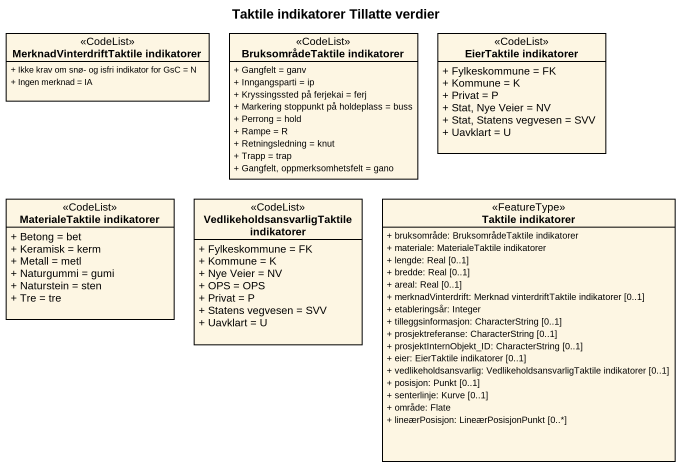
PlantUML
@startuml
title Taktile indikatorer Tillatte verdier
hide circle
hide empty members
skinparam classAttributeIconSize 0
class "MerknadVinterdriftTaktile indikatorer" as MerknadVinterdriftTaktile <<CodeList>> {
  + Ikke krav om snø- og isfri indikator for GsC = N
  + Ingen merknad = IA
}
class "BruksområdeTaktile indikatorer" as BruksområdeTaktile <<CodeList>> {
  + Gangfelt = ganv
  + Inngangsparti = ip
  + Kryssingssted på ferjekai = ferj
  + Markering stoppunkt på holdeplass = buss
  + Perrong = hold
  + Rampe = R
  + Retningsledning = knut
  + Trapp = trap
  + Gangfelt, oppmerksomhetsfelt = gano
}
class "EierTaktile indikatorer" as EierTaktile_indikatorer <<CodeList>> {
  + Fylkeskommune = FK
  + Kommune = K
  + Privat = P
  + Stat, Nye Veier = NV
  + Stat, Statens vegvesen = SVV
  + Uavklart = U
}
class "MaterialeTaktile indikatorer" as MaterialeTaktile_indikatorer <<CodeList>> {
  + Betong = bet
  + Keramisk = kerm
  + Metall = metl
  + Naturgummi = gumi
  + Naturstein = sten
  + Tre = tre
}
class "VedlikeholdsansvarligTaktile indikatorer" as VedlikeholdsansvarligTaktile <<CodeList>> {
  + Fylkeskommune = FK
  + Kommune = K
  + Nye Veier = NV
  + OPS = OPS
  + Privat = P
  + Statens vegvesen = SVV
  + Uavklart = U
}
class "Taktile indikatorer" as Taktile_indikatorer <<FeatureType>> {
  + bruksområde: BruksområdeTaktile indikatorer
  + materiale: MaterialeTaktile indikatorer
  + lengde: Real [0..1]
  + bredde: Real [0..1]
  + areal: Real [0..1]
  + merknadVinterdrift: Merknad vinterdriftTaktile indikatorer [0..1]
  + etableringsår: Integer
  + tilleggsinformasjon: CharacterString [0..1]
  + prosjektreferanse: CharacterString [0..1]
  + prosjektInternObjekt_ID: CharacterString [0..1]
  + eier: EierTaktile indikatorer [0..1]
  + vedlikeholdsansvarlig: VedlikeholdsansvarligTaktile indikatorer [0..1]
  + posisjon: Punkt [0..1]
  + senterlinje: Kurve [0..1]
  + område: Flate
  + lineærPosisjon: LineærPosisjonPunkt [0..*]
}
@enduml
